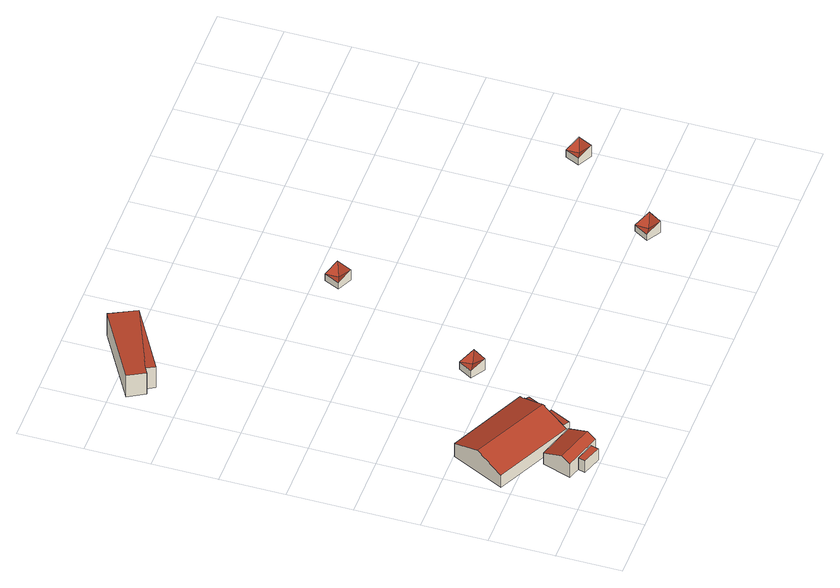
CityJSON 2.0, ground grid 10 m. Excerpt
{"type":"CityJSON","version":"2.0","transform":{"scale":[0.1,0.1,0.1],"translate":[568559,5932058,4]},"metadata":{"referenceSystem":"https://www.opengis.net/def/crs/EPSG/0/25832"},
"CityObjects":{
"building1":{"type":"Building","attributes":{"Grundfläche 2D":"3.764810","Grundhöhe NN":"5.227"},"geometry":[{"type":"Solid","lod":"3","boundaries":[[[[0,1,2,3]],[[4,5,3,2]],[[5,6,0,3]],[[6,7,1,0]],[[7,4,2,1]],[[7,6,5,4]]]],"semantics":{"surfaces":[{"type":"RoofSurface"},{"type":"WallSurface"},{"type":"GroundSurface"}],"values":[[0,1,1,1,1,2]]}}]},
"building2":{"type":"Building","attributes":{"Grundfläche 2D":"28.231334","Grundhöhe NN":"5.225"},"geometry":[{"type":"Solid","lod":"3","boundaries":[[[[8,9,10,11]],[[10,9,12,13,14]],[[12,9,8,15,16]],[[14,13,12,16,17]],[[11,10,14,17,18]],[[8,11,18,15]],[[17,16,15,18]]]],"semantics":{"surfaces":[{"type":"RoofSurface"},{"type":"WallSurface"},{"type":"GroundSurface"}],"values":[[0,0,1,1,1,1,2]]}}]},
"building3":{"type":"Building","attributes":{"Grundfläche 2D":"122.182478","Grundhöhe NN":"5.241"},"geometry":[{"type":"Solid","lod":"3","boundaries":[[[[19,20,21,22,23,24,25,26]],[[27,28,29,30,22,21,31,32]],[[33,23,22,30,34]],[[24,23,33,35]],[[36,37,38,39,40,41,42,29,28,27,32,31,21,20,19,26,25,24,35,43]],[[30,29,42,34]],[[41,40,39,38,37,36,43,35,33,34,42]]]],"semantics":{"surfaces":[{"type":"RoofSurface"},{"type":"WallSurface"},{"type":"GroundSurface"}],"values":[[0,0,1,1,1,1,2]]}}]},
"building4":{"type":"Building","attributes":{"Grundfläche 2D":"4.927583","Grundhöhe NN":"5.310"},"geometry":[{"type":"Solid","lod":"3","boundaries":[[[[44,45,46,47,48]],[[49,50,46,45]],[[50,51,47,46]],[[51,52,48,47]],[[48,52,53,49,45,44]],[[51,50,49,53,52]]]],"semantics":{"surfaces":[{"type":"RoofSurface"},{"type":"WallSurface"},{"type":"GroundSurface"}],"values":[[0,1,1,1,1,2]]}}]},
"building5":{"type":"Building","attributes":{"Grundfläche 2D":"2.179590","Grundhöhe NN":"5.355"},"geometry":[{"type":"Solid","lod":"3","boundaries":[[[[54,55,56,57,58]],[[59,60,58,57]],[[60,61,62,55,54,58]],[[62,63,56,55]],[[63,59,57,56]],[[61,60,59,63,62]]]],"semantics":{"surfaces":[{"type":"RoofSurface"},{"type":"WallSurface"},{"type":"GroundSurface"}],"values":[[0,1,1,1,1,2]]}}]},
"building6":{"type":"Building","attributes":{"Grundfläche 2D":"6.306102","Grundhöhe NN":"5.435"},"geometry":[{"type":"Solid","lod":"3","boundaries":[[[[64,65,66]],[[64,67,65]],[[64,66,68]],[[64,68,67]],[[69,70,66,65]],[[70,71,68,66]],[[71,72,67,68]],[[72,69,65,67]],[[72,71,70,69]]]],"semantics":{"surfaces":[{"type":"RoofSurface"},{"type":"WallSurface"},{"type":"GroundSurface"}],"values":[[0,0,0,0,1,1,1,1,2]]}}]},
"building7":{"type":"Building","attributes":{"Grundfläche 2D":"58.267610","Grundhöhe NN":"5.333"},"geometry":[{"type":"Solid","lod":"3","boundaries":[[[[73,74,75,76,77,78]],[[79,73,78]],[[80,81,76,75]],[[81,82,83,78,77,76]],[[83,84,79,78]],[[84,85,73,79]],[[85,86,74,73]],[[86,80,75,74]],[[80,86,85,84,83,82,81]]]],"semantics":{"surfaces":[{"type":"RoofSurface"},{"type":"WallSurface"},{"type":"GroundSurface"}],"values":[[0,0,1,1,1,1,1,1,2]]}}]},
"building8":{"type":"Building","attributes":{"Grundfläche 2D":"6.627209","Grundhöhe NN":"5.211"},"geometry":[{"type":"Solid","lod":"3","boundaries":[[[[87,88,89]],[[87,90,88]],[[87,89,91]],[[87,91,90]],[[92,93,89,88]],[[93,94,91,89]],[[94,95,90,91]],[[95,92,88,90]],[[95,94,93,92]]]],"semantics":{"surfaces":[{"type":"RoofSurface"},{"type":"WallSurface"},{"type":"GroundSurface"}],"values":[[0,0,0,0,1,1,1,1,2]]}}]},
"building9":{"type":"Building","attributes":{"Grundfläche 2D":"6.522560","Grundhöhe NN":"4.987"},"geometry":[{"type":"Solid","lod":"3","boundaries":[[[[96,97,98]],[[96,99,97]],[[96,98,100]],[[96,100,99]],[[101,102,98,97]],[[102,103,100,98]],[[103,104,99,100]],[[104,101,97,99]],[[104,103,102,101]]]],"semantics":{"surfaces":[{"type":"RoofSurface"},{"type":"WallSurface"},{"type":"GroundSurface"}],"values":[[0,0,0,0,1,1,1,1,2]]}}]},
"building10":{"type":"Building","attributes":{"Grundfläche 2D":"6.198928","Grundhöhe NN":"5.098"},"geometry":[{"type":"Solid","lod":"3","boundaries":[[[[105,106,107]],[[105,108,106]],[[105,107,109]],[[105,109,108]],[[110,111,107,106]],[[111,112,109,107]],[[112,113,108,109]],[[113,110,106,108]],[[113,112,111,110]]]],"semantics":{"surfaces":[{"type":"RoofSurface"},{"type":"WallSurface"},{"type":"GroundSurface"}],"values":[[0,0,0,0,1,1,1,1,2]]}}]}
},
"vertices":[
[104,4,34],[107,16,34],[77,25,34],[74,14,34],[77,25,12],[74,14,12],[104,4,12],[107,16,12],
[72,75,34],[62,44,46],[121,26,46],[130,57,34],[58,31,38],[77,25,38],[117,13,38],[72,75,12],[58,31,12],[117,13,12],[130,57,12],
[146,97,50],[147,98,51],[148,101,52],[29,159,52],[8,117,35],[127,59,35],[130,65,38],[131,66,38],[164,134,40],[164,135,39],[168,142,37],[48,199,37],[155,116,46],[156,117,46],[8,117,12],[48,199,12],[127,59,12],[131,66,12],[146,97,12],[147,98,12],[155,116,12],[164,134,12],[164,135,12],[168,142,12],[130,65,12],
[146,97,37],[131,66,37],[143,60,34],[159,92,34],[147,98,37],[131,66,13],[143,60,13],[159,92,13],[147,98,13],[146,97,13],
[164,134,37],[156,117,37],[166,113,34],[174,130,34],[164,135,37],[174,130,14],[164,135,14],[164,134,14],[156,117,14],[166,113,14],
[221,230,26],[218,248,28],[205,227,28],[240,234,36],[227,213,36],[218,248,14],[205,227,14],[227,213,14],[240,234,14],
[152,702,52],[129,742,55],[17,677,55],[32,651,54],[33,652,54],[41,656,54],[49,643,52],[17,677,13],[32,651,13],[33,652,13],[41,656,13],[49,643,13],[152,702,13],[129,742,13],
[337,467,20],[333,486,24],[322,462,24],[356,475,32],[345,451,32],[333,486,12],[322,462,12],[345,451,12],[356,475,12],
[570,84,19],[590,89,31],[568,103,22],[577,68,31],[555,81,22],[590,89,10],[568,103,10],[555,81,10],[577,68,10],
[685,225,20],[681,243,24],[670,221,24],[704,231,32],[693,209,32],[681,243,11],[670,221,11],[693,209,11],[704,231,11]
]}
